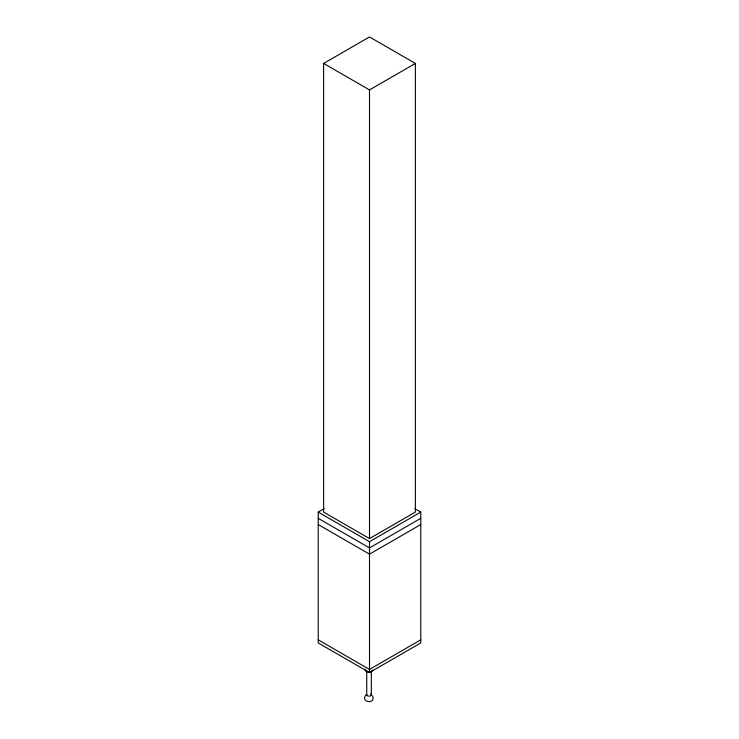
<?xml version="1.0" encoding="UTF-8"?>
<svg xmlns="http://www.w3.org/2000/svg" width="739" height="739" viewBox="0 0 739 739"><rect width="100%" height="100%" fill="white"/><g stroke="black" fill="none" stroke-linecap="round" stroke-linejoin="round"><path stroke-width="1.11" d="M365.87 694.937C359.985 702.724 376.53 704.581 372.474 695.741M323.627 63.434L369.5 36.95L415.373 63.434L415.373 512.09L369.5 538.574L323.627 512.09L323.627 63.434L369.5 89.918L415.373 63.434M414.847 508.681L420.768 512.09L420.768 642.948L369.5 672.545L318.232 642.948L318.232 512.09L324.153 508.681M318.232 512.09L369.5 541.687L420.768 512.09M420.768 518.325L369.5 547.922L318.232 518.325M420.768 524.551L369.5 554.158L318.232 524.551M420.768 639.835L369.5 669.432L318.232 639.835M371.32 671.04L371.32 694.836M369.5 89.918L369.5 538.574M369.5 541.687L369.5 672.545M366.738 671.04L366.738 694.836M370.645 693.903A2.291 1.321 0 0 1 369.62 696.11A2.291 1.321 0 0 1 366.821 694.494M372.724 670.07A3.815 2.199 0 0 1 369.639 672.074M368.641 672.111A3.815 2.199 0 0 1 365.315 669.192"/></g></svg>
